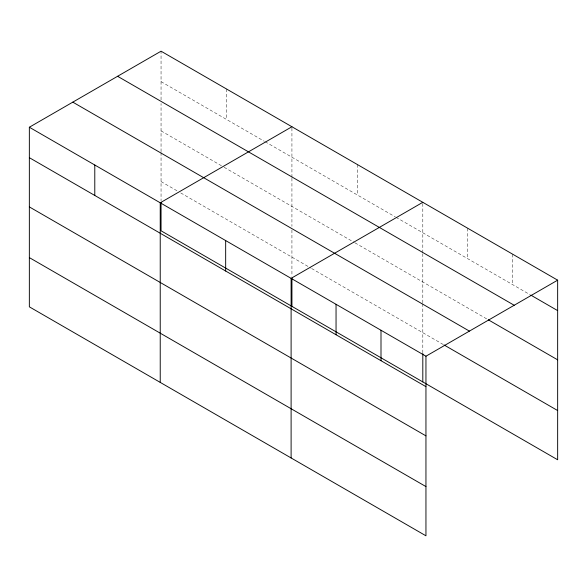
<?xml version="1.0" encoding="UTF-8"?>
<svg xmlns="http://www.w3.org/2000/svg" width="587" height="587" viewBox="0 0 587 587"><rect width="100%" height="100%" fill="white"/><g stroke="black" fill="none" stroke-linecap="round" stroke-linejoin="round"><path stroke-width="0.44" stroke-dasharray="2.94 2.2" d="M161.051 151.695L161.051 103.517M161.051 99.871L161.051 51.194M291.93 178.169L291.93 226.347M291.93 177.259L291.93 126.755M422.809 253.731L422.809 302.819M422.809 252.821L422.809 202.317M161.051 81.644L264.333 141.276M265.126 141.731L395.212 216.838M395.998 217.293L530.054 294.681M161.051 130.864L223.339 166.825M224.124 167.28L354.21 242.387M355.003 242.842L487.467 319.321M161.051 181.574L177.612 191.135M180.759 192.954L310.853 268.061M311.638 268.516L443.31 344.532M512.7 254.215L512.7 284.666M467.751 228.27L467.751 258.72M422.809 303.721L422.809 352.75M357.366 164.536L357.366 194.987M291.93 229.972L291.93 276.279M226.487 88.975L226.487 119.425M161.051 152.598L161.051 200.717"/><path stroke-width="0.88" d="M425.949 435.877L425.949 356.206L29.35 127.232L29.35 306.832L425.949 535.806L425.949 435.877L29.35 206.903M161.051 202.537L161.051 230.794L557.65 459.768L557.65 280.168L161.051 51.194L29.35 127.232M291.93 126.755L160.229 202.794L160.229 382.394M422.809 202.317L291.108 278.355L291.108 457.955M425.949 356.206L557.65 280.168M530.839 295.136L557.65 310.618M117.591 76.288L514.19 305.262M488.259 319.776L557.65 359.838M72.81 102.138L469.409 331.112M444.095 344.987L557.65 410.548M29.35 157.683L425.949 386.657M29.35 257.612L425.949 486.586M422.809 353.66L422.809 381.917M381 330.254L381 360.704M336.05 304.301L336.05 334.759M291.93 278.099L291.93 306.355M225.665 240.575L225.665 271.025M94.786 165.013L94.786 195.464"/></g></svg>
